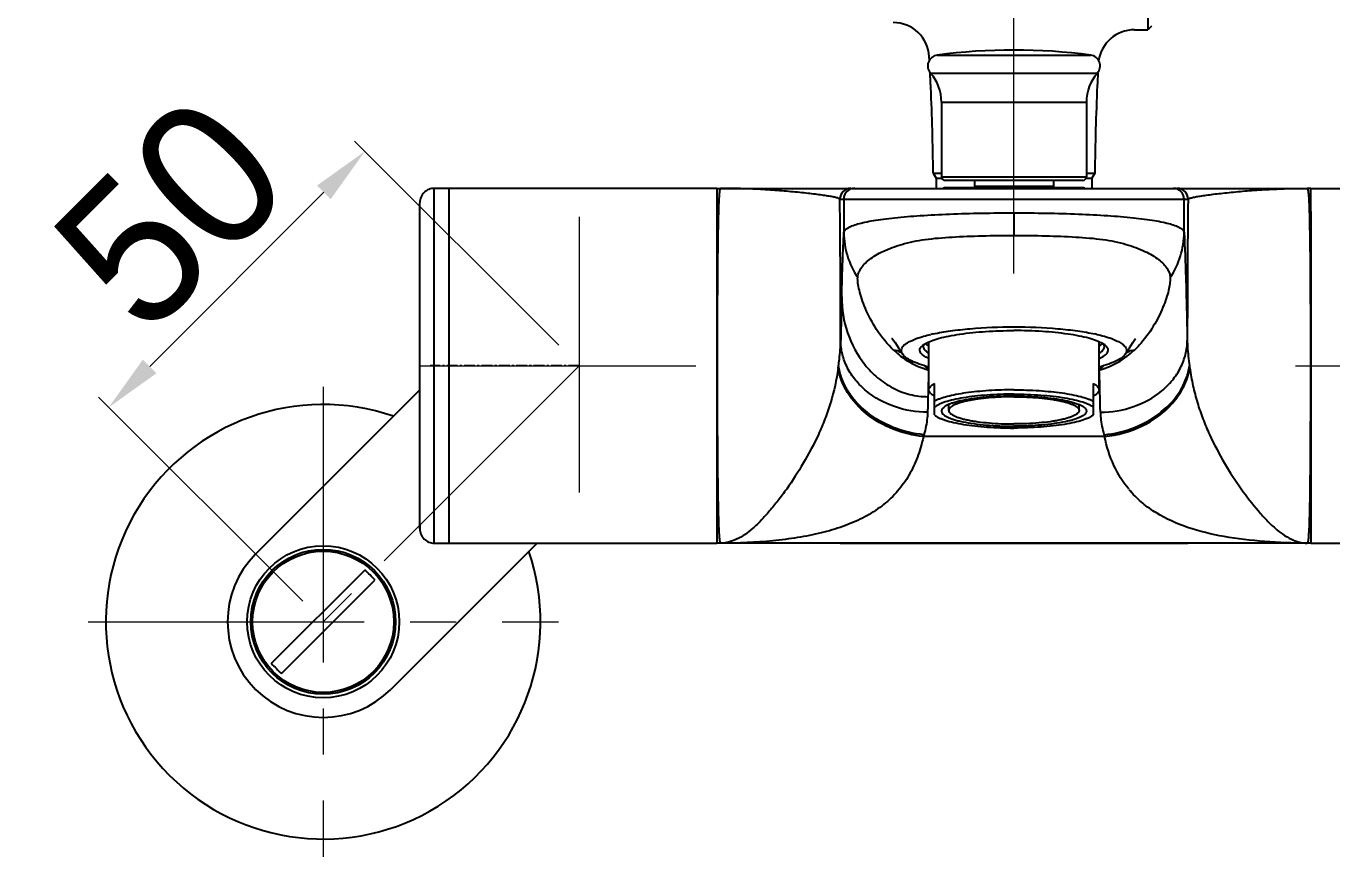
# Model space of a CAD drawing. Extents: x 0 to 3160, y 0 to 2315.
# Drawn here: x 995.9 to 1176.2, y 451.4 to 566.1 of the extents above; entities that cross this region are included whole.
import ezdxf

# ---------------------------------------------------------------- set-up
doc = ezdxf.new("R2010")
doc.units = 0
doc.header["$LTSCALE"] = 4
doc.header["$MEASUREMENT"] = 0
doc.header["$PDMODE"] = 3
doc.header["$PDSIZE"] = -10
doc.linetypes.add('CENTER', pattern=[0.6, 0.375, -0.075, 0.075, -0.075])
doc.linetypes.add('CENTER2', pattern=[28.575, 19.05, -3.175, 3.175, -3.175])
doc.layers.get('0').update_dxf_attribs({"linetype": 'CONTINUOUS'})
doc.layers.get('DEFPOINTS').update_dxf_attribs({"linetype": 'CONTINUOUS'})
doc.layers.add('Cneter', color=1, linetype='CENTER2', lineweight=13)
doc.layers.add('DEF_LAYER_ASSEM_MEMBER', color=7, linetype='CONTINUOUS')
doc.layers.add('DEFAULT_1', color=7, linetype='CENTER')
doc.styles.add('Daelim Dimension', font='')
doc.styles.get('Daelim Dimension').set_extended_font_data('나눔고딕')
doc.dimstyles.new('DEFAULT', dxfattribs={"dimscale": 2, "dimtxt": 2, "dimasz": 2, "dimexe": 0, "dimexo": 2, "dimgap": 1, "dimtad": 1, "dimdec": 1, "dimzin": 9, "dimdsep": 46, "dimtxsty": 'Daelim Dimension', "dimcen": 0.5, "dimclrd": 252, "dimclre": 252, "dimclrt": 3, "dimadec": 1, "dimazin": 0, "dimtfac": 1, "dimtdec": 1, "dimtix": 1, "dimtmove": 0, "dimatfit": 3, "dimfxl": 1, "dimtolj": 1, "dimtzin": 1, "dimlwd": 9, "dimlwe": 9, "dimarcsym": 0})

# ---------------------------------------------------------------- blocks, each defined once
blk = doc.blocks.new('*D8')
at = {"color": 5, "lineweight": 9, "ltscale": 0.5, "transparency": 16777216}
for p, q in [((1069.48, 522.06), (1041.28, 550.25)), ((1037.04, 543.18), (1013, 519.14)), ((1034.12, 486.71), (1005.93, 514.9))]:
    blk.add_line(p, q, dxfattribs=at)
at = {"color": 5, "ltscale": 0.5, "transparency": 16777216}
for points in [[(1036.1, 544.12), (1037.99, 542.24), (1042.7, 548.84)], [(1012.06, 520.08), (1013.94, 518.2), (1007.34, 513.48)]]:
    blk.add_solid(points, dxfattribs=at)
at = {"layer": 'DEFPOINTS', "color": 0, "ltscale": 0.5, "transparency": 16777216}
for p in [(1072.3, 519.23), (1007.34, 513.48), (1036.95, 483.88)]:
    blk.add_point(p, dxfattribs=at)
at = {"color": 7, "ltscale": 0.5, "transparency": 16777216, "insert": (1015.93, 540.25), "char_height": 20, "attachment_point": 5, "rotation": 45, "style": 'Daelim Dimension'}
blk.add_mtext('\\A1;50', dxfattribs=at)

msp = doc.modelspace()

# ---------------------------------------------------------------- linework, layer by layer
at = {"layer": 'Cneter', "lineweight": 5, "ltscale": 0.5}
for p, q in [((1132.3, 531.96), (1132.3, 1352.14)), ((1072.3, 539.81), (1072.3, 498.65)), ((1072.3, 519.23), (1036.95, 483.88)), ((1050.3, 519.23), (1091.38, 519.23)), ((1171.15, 519.23), (1213.45, 519.23)), ((1036.95, 516.34), (1036.95, 451.42)), ((1004.49, 483.88), (1069.41, 483.88))]:
    msp.add_line(p, q, dxfattribs=at)
at = {"layer": 'DEF_LAYER_ASSEM_MEMBER', "color": 7, "linetype": 'Continuous'}
for p, q in [((1150.8, 591.32), (1150.8, 565.63)), ((1151.3, 566.13), (1150.8, 565.63)), ((1148.93, 565.63), (1150.8, 565.63)), ((1120.64, 561.44), (1120.62, 561.9)), ((1120.64, 561.44), (1120.62, 561.9)), ((1120.73, 559.64), (1120.72, 559.78)), ((1120.73, 559.64), (1120.73, 559.75)), ((1143.88, 559.64), (1143.88, 559.76)), ((1143.88, 559.64), (1143.88, 559.75)), ((1122.3, 555.65), (1122.3, 545.33)), ((1142.3, 555.65), (1142.3, 545.33)), ((1121.14, 545.84), (1122.3, 545.84)), ((1121.14, 545.84), (1121.55, 545.13)), ((1121.55, 545.13), (1122.36, 545.13)), ((1121.55, 545.13), (1121.55, 543.73)), ((1141.8, 544.83), (1122.8, 544.83)), ((1126.85, 544.83), (1126.85, 543.83)), ((1137.75, 544.83), (1137.75, 543.83)), ((1142.25, 545.13), (1143.05, 545.13)), ((1142.3, 545.84), (1143.46, 545.84)), ((1143.46, 545.84), (1143.05, 545.13)), ((1143.05, 545.13), (1143.05, 543.73)), ((1091.3, 543.73), (1052.28, 543.73)), ((1091.3, 543.73), (1091.82, 543.73)), ((1091.82, 543.73), (1172.79, 543.73)), ((1122.86, 543.83), (1141.75, 543.83)), ((1173.3, 543.73), (1172.79, 543.73)), ((1173.3, 543.73), (1213.8, 543.73)), ((1050.3, 496.71), (1050.3, 541.75)), ((1050.3, 541.19), (1050.3, 541.75)), ((1108.81, 538.14), (1108.82, 537.64)), ((1155.79, 537.64), (1155.79, 538.14)), ((1120.55, 515.91), (1120.55, 522.53)), ((1144.05, 515.91), (1144.05, 522.53)), ((1050.3, 515.9), (1027.61, 493.21)), ((1121.35, 512.44), (1121.35, 516.79)), ((1143.25, 516.79), (1143.25, 512.44)), ((1123.3, 513.07), (1123.3, 513.87)), ((1141.3, 513.07), (1141.3, 513.87)), ((1050.3, 497.28), (1050.3, 496.71)), ((1066.47, 494.73), (1046.28, 474.54)), ((1052.28, 494.73), (1091.3, 494.73)), ((1173.3, 494.73), (1091.3, 494.73)), ((1108.3, 494.73), (1108.3, 494.73)), ((1108.3, 494.73), (1156.3, 494.73)), ((1156.3, 494.73), (1156.3, 494.73)), ((1173.3, 494.73), (1213.8, 494.73)), ((1029.79, 478.14), (1042.69, 491.03)), ((1031.21, 476.72), (1044.1, 489.62))]:
    msp.add_line(p, q, dxfattribs=at)
at = {"layer": 'DEF_LAYER_ASSEM_MEMBER', "color": 9, "linetype": 'Continuous'}
for p, q in [((1121.71, 562.13), (1142.9, 562.13)), ((1120.78, 559.64), (1143.82, 559.64)), ((1122.3, 555.65), (1142.3, 555.65)), ((1122.3, 545.33), (1142.3, 545.33)), ((1052.28, 494.73), (1052.28, 543.73)), ((1054.3, 543.73), (1054.3, 494.73)), ((1091.3, 543.73), (1091.3, 497.93)), ((1126.85, 544.03), (1137.75, 544.03)), ((1173.3, 540.53), (1173.3, 543.73)), ((1108.28, 542.23), (1156.33, 542.23)), ((1108.81, 542.23), (1108.81, 538.14)), ((1155.79, 538.14), (1155.79, 542.23)), ((1132.3, 540.34), (1132.3, 537.24)), ((1173.3, 540.53), (1173.3, 494.73)), ((1115.77, 521.36), (1115.83, 521.28)), ((1148.84, 521.36), (1148.78, 521.28)), ((1120.53, 518.63), (1120.56, 518.62)), ((1144.05, 518.62), (1144.08, 518.63)), ((1144.09, 518.27), (1144.08, 518.63)), ((1144.8, 509.46), (1119.81, 509.46)), ((1091.3, 497.93), (1091.3, 494.73)), ((1091.88, 494.73), (1091.82, 494.73)), ((1091.83, 494.73), (1091.82, 494.73)), ((1172.79, 494.73), (1172.73, 494.73)), ((1172.77, 494.73), (1172.79, 494.73))]:
    msp.add_line(p, q, dxfattribs=at)
at = {"layer": 'DEF_LAYER_ASSEM_MEMBER', "color": 7, "linetype": 'Continuous'}
for points in [[(1115.54, 522.96), (1115.5, 523.01), (1115.6, 522.87), (1115.89, 522.45)], [(1147.71, 520.88), (1148.23, 521.71), (1148.72, 522.45), (1149.01, 522.87), (1149.09, 522.99)], [(1115.89, 522.45), (1116.38, 521.71), (1116.9, 520.88)]]:
    msp.add_lwpolyline(points, dxfattribs=at)
for radius in [10.5, 10, 9.75]:
    msp.add_circle((1036.95, 483.88), radius, dxfattribs=at)
for centre, radius, start, end in [((1115.62, 561.63), 5, 3.0248, 90.0001), ((1148.93, 560.63), 5, 89.9999, 171.9048), ((1132.3, 482.83), 80, 82.3868, 97.6132), ((1121.9, 560.64), 1.5, 97.6132, 221.6975), ((1142.7, 560.64), 1.5, 318.3025, 82.3868), ((678.17, 538.27), 443.08, 2.509, 2.7642), ((678.17, 538.27), 443.08, 2.509, 2.7642), ((1116.3, 555.65), 6, 0, 41.6975), ((1148.3, 555.65), 6, 138.3025, 180), ((1588.61, 538.17), 445.25, 177.2362, 177.4638), ((1588.61, 538.17), 445.25, 177.2362, 177.4638), ((787.6, 542.66), 333.56, 0.5461, 2.5786), ((1478.24, 542.64), 334.79, 177.3913, 179.4514), ((1122.8, 545.33), 0.5, 180, 270), ((1141.8, 545.33), 0.5, 270, 0), ((1122.85, 543.33), 0.5, 90, 125.4115), ((1141.75, 543.33), 0.5, 54.5885, 90), ((1126.51, 498.7), 25.5, 102.152, 102.8207), ((1138.11, 498.76), 25.44, 77.1815, 77.8076), ((1114.65, 513.6), 7.84, 74.4943, 77.4553), ((1120.8, 520.71), 1.73, 130.257, 133.6489), ((1143.81, 520.71), 1.73, 46.3511, 49.743), ((1149.96, 513.6), 7.84, 102.5451, 105.5056), ((1036.95, 483.88), 30, 71.1111, 18.8889), ((1036.95, 483.88), 13.2, 135, 315), ((1031.7, 478.63), 16.57, 44.9988, 48.4578), ((1031.7, 478.63), 16.57, 41.5422, 45.0012), ((1042.2, 489.13), 16.57, 221.5422, 225.0012), ((1042.2, 489.13), 16.57, 224.9988, 228.4578)]:
    msp.add_arc(centre, radius, start, end, dxfattribs=at)
at = {"layer": 'DEF_LAYER_ASSEM_MEMBER', "color": 9, "linetype": 'Continuous'}
for centre, radius, start, end in [((1091.92, 458.11), 85.62, 89.8871, 90.0697), ((1109.78, 542.23), 1.5, 90.0059, 180.0001), ((1110.31, 542.23), 1.5, 109.1013, 180.0017), ((1110.32, 542.22), 1.51, 90.0704, 109.027), ((1154.29, 542.22), 1.51, 72.0635, 89.9348), ((1154.29, 542.23), 1.5, 359.9984, 71.9963), ((1154.83, 542.23), 1.5, 359.9999, 89.9941), ((-1159.4, 521.15), 2267.77, 0.03936, 0.53256), ((3422.93, 521.16), 2266.7, 179.46727, 179.9607), ((2286.42, 498.83), 1178.28, 178.54472, 178.83879), ((1114.83, 514.57), 6.85, 82.1492, 82.4648), ((1124.6, 530.88), 13, 227.0249, 227.6043), ((1114.78, 514.22), 7.21, 77.4329, 82.1106), ((1136.87, 568.51), 51.52, 246.529, 247.0527), ((1127.74, 568.51), 51.52, 292.9473, 293.471), ((1149.83, 514.22), 7.21, 97.8893, 102.567), ((1139.99, 530.9), 13.03, 312.3969, 312.9751), ((1149.77, 514.57), 6.85, 97.5351, 97.8507), ((1077.3, 523.36), 31.07, 351.8069, 352.3653), ((1191.36, 523.92), 35.16, 187.6672, 188.1606), ((1894.43, 495.87), 774.24, 178.31542, 178.58697), ((1093.15, 491.76), 38.37, 44.417, 44.6277), ((1171.45, 491.76), 38.37, 135.3723, 135.583), ((206.98, 491.52), 937.5, 1.30138, 1.63524), ((2155.4, 489.23), 1035.29, 178.57562, 178.69457), ((1102.04, 514.61), 18.5, 343.8272, 344.6373), ((1162.57, 514.61), 18.5, 195.3627, 196.1728), ((1159.29, 511.37), 14.43, 219.6186, 220.1821), ((1159.29, 511.37), 14.43, 220.1822, 220.9204), ((1159.29, 511.37), 14.44, 220.9204, 221.2806)]:
    msp.add_arc(centre, radius, start, end, dxfattribs=at)
at = {"layer": 'DEF_LAYER_ASSEM_MEMBER', "color": 7, "linetype": 'Continuous'}
for points, start_tangent, end_tangent in [([(1052.28, 543.73), (1051.55, 543.59), (1050.88, 543.15), (1050.44, 542.48), (1050.3, 541.76)], (-1, -0.000002), (-0.012377, -0.999923)), ([(1121.14, 523.63), (1123.52, 524.04), (1126.24, 524.35), (1132.3, 524.61)], (0.977577, 0.210579), (1, -0.000028)), ([(1132.3, 524.61), (1138.38, 524.35), (1141.11, 524.04), (1143.48, 523.62)], (1, 0.000028), (0.97743, -0.211258)), ([(1116.9, 520.88), (1116.76, 521.24), (1116.81, 521.6), (1117.03, 521.96), (1117.44, 522.31), (1118.04, 522.65), (1118.81, 522.98), (1120.85, 523.56)], (-0.528675, 0.848824), (0.975053, 0.221973)), ([(1120.08, 522.31), (1120.9, 522.68), (1121.98, 523.03), (1123.31, 523.34), (1124.84, 523.6), (1128.39, 523.96), (1132.3, 524.09)], (0.867609, 0.497248), (1, 0)), ([(1144.52, 522.31), (1143.71, 522.68), (1142.62, 523.03), (1141.3, 523.34), (1139.77, 523.6), (1136.22, 523.96), (1132.3, 524.09)], (-0.867609, 0.497248), (-1, 0)), ([(1143.75, 523.56), (1145.8, 522.98), (1146.57, 522.65), (1147.16, 522.31), (1147.58, 521.96), (1147.8, 521.6), (1147.84, 521.24), (1147.71, 520.88)], (0.975063, -0.221926), (-0.528596, -0.848874)), ([(1120.54, 520.23), (1119.8, 520.65), (1119.55, 520.86), (1119.39, 521.08), (1119.31, 521.3), (1119.32, 521.52), (1119.6, 521.96)], (-0.914804, 0.403898), (0.722964, 0.690885)), ([(1119.68, 522.03), (1119.77, 522.1), (1120.08, 522.31)], (0.762583, 0.64689), (0.867609, 0.497248)), ([(1119.8, 521.87), (1119.81, 521.95), (1119.89, 522.18)], (0, 1), (0.493216, 0.869907)), ([(1120.48, 521.03), (1120.19, 521.24), (1119.9, 521.55), (1119.8, 521.87)], (-0.855113, 0.518441), (0, 1)), ([(1120.48, 522.01), (1120.38, 522.07), (1120.12, 522.27)], (-0.855113, 0.518441), (-0.739265, 0.673414)), ([(1144.07, 520.23), (1144.81, 520.65), (1145.06, 520.86), (1145.22, 521.08), (1145.3, 521.3), (1145.29, 521.52), (1145.01, 521.96)], (0.914804, 0.403898), (-0.722964, 0.690885)), ([(1144.13, 522.01), (1144.23, 522.07), (1144.49, 522.27)], (0.855113, 0.518441), (0.739265, 0.673414)), ([(1144.13, 521.03), (1144.42, 521.24), (1144.71, 521.55), (1144.8, 521.87)], (0.855113, 0.518441), (0, 1)), ([(1144.93, 522.03), (1144.84, 522.1), (1144.52, 522.31)], (-0.762583, 0.64689), (-0.867609, 0.497248)), ([(1144.8, 521.87), (1144.8, 521.95), (1144.72, 522.18)], (0, 1), (-0.493216, 0.869907)), ([(1120.54, 519.06), (1119.2, 519.47), (1118.15, 519.92), (1117.37, 520.39), (1116.9, 520.88)], (-0.966295, 0.257439), (-0.528675, 0.848824)), ([(1147.71, 520.88), (1147.24, 520.39), (1146.46, 519.92), (1145.4, 519.47), (1144.07, 519.06)], (-0.528596, -0.848874), (-0.966295, -0.257436)), ([(1120.55, 515.91), (1120.57, 516.02), (1120.6, 516.13), (1120.76, 516.36), (1121.01, 516.58), (1121.35, 516.79)], (0, 1), (0.882021, 0.47121)), ([(1121.35, 515.02), (1121.01, 515.24), (1120.76, 515.46), (1120.6, 515.68), (1120.57, 515.79), (1120.55, 515.91)], (-0.882021, 0.47121), (0, 1)), ([(1132.3, 515.9), (1128.83, 515.8), (1127.19, 515.66), (1125.67, 515.48), (1124.3, 515.25), (1123.1, 514.98), (1122.11, 514.68), (1121.7, 514.52), (1121.35, 514.35)], (-1, 0), (-0.882021, -0.47121)), ([(1132.3, 515.9), (1135.78, 515.8), (1137.41, 515.66), (1138.94, 515.48), (1140.31, 515.25), (1141.51, 514.98), (1142.49, 514.68), (1142.9, 514.52), (1143.25, 514.35)], (1, 0), (0.882021, -0.47121)), ([(1143.25, 516.79), (1143.6, 516.58), (1143.85, 516.36), (1144, 516.13), (1144.04, 516.02), (1144.05, 515.91)], (0.882021, -0.47121), (0, -1)), ([(1144.05, 515.91), (1144.04, 515.79), (1144, 515.68), (1143.85, 515.46), (1143.6, 515.24), (1143.25, 515.02)], (0, -1), (-0.882021, -0.47121)), ([(1132.3, 515.31), (1130.43, 515.28), (1128.61, 515.18), (1126.89, 515.02), (1125.32, 514.81), (1123.95, 514.54), (1122.81, 514.23), (1122.34, 514.06), (1121.94, 513.88), (1121.61, 513.7), (1121.35, 513.51)], (-1, 0), (-0.749903, -0.661548)), ([(1132.3, 515.05), (1130.35, 515.01), (1128.48, 514.89), (1126.75, 514.7), (1125.23, 514.44), (1124.57, 514.29), (1123.99, 514.13), (1123.48, 513.95), (1123.07, 513.77), (1122.73, 513.58), (1122.5, 513.38), (1122.35, 513.18), (1122.32, 513.07), (1122.3, 512.97)], (-1, 0), (0, -1)), ([(1132.3, 514.94), (1130.55, 514.91), (1128.86, 514.8), (1127.3, 514.63), (1126.59, 514.52), (1125.94, 514.39), (1125.35, 514.26), (1124.82, 514.11), (1124.37, 513.95), (1123.99, 513.79), (1123.69, 513.61), (1123.48, 513.44), (1123.4, 513.34), (1123.35, 513.25), (1123.31, 513.16), (1123.3, 513.07)], (-1, 0), (0, -1)), ([(1132.3, 515.31), (1134.18, 515.28), (1136, 515.18), (1137.72, 515.02), (1139.29, 514.81), (1140.66, 514.54), (1141.8, 514.23), (1142.27, 514.06), (1142.67, 513.88), (1143, 513.7), (1143.25, 513.51)], (1, 0), (0.749903, -0.661548)), ([(1132.3, 515.05), (1134.26, 515.01), (1136.13, 514.89), (1137.86, 514.7), (1139.38, 514.44), (1140.03, 514.29), (1140.62, 514.13), (1141.12, 513.95), (1141.54, 513.77), (1141.87, 513.58), (1142.11, 513.38), (1142.26, 513.18), (1142.29, 513.07), (1142.3, 512.97)], (1, 0), (0, -1)), ([(1132.3, 514.94), (1134.06, 514.91), (1135.75, 514.8), (1137.3, 514.63), (1138.01, 514.52), (1138.67, 514.39), (1139.26, 514.26), (1139.79, 514.11), (1140.24, 513.95), (1140.62, 513.79), (1140.92, 513.61), (1141.13, 513.44), (1141.21, 513.34), (1141.26, 513.25), (1141.29, 513.16), (1141.3, 513.07)], (1, 0), (0, -1)), ([(1121.35, 512.44), (1121.61, 512.25), (1121.94, 512.06), (1122.34, 511.89), (1122.81, 511.72), (1123.95, 511.41), (1125.32, 511.14), (1126.89, 510.92), (1128.61, 510.76), (1130.43, 510.67), (1132.3, 510.63)], (0.749903, -0.661548), (1, 0)), ([(1122.3, 512.97), (1122.32, 512.87), (1122.35, 512.77), (1122.5, 512.57), (1122.73, 512.37), (1123.07, 512.18), (1123.48, 511.99), (1123.99, 511.82), (1124.57, 511.65), (1125.23, 511.5), (1126.75, 511.24), (1128.48, 511.05), (1130.35, 510.93), (1132.3, 510.89)], (0, -1), (1, 0)), ([(1123.3, 513.07), (1123.31, 512.98), (1123.35, 512.89), (1123.4, 512.8), (1123.48, 512.71), (1123.69, 512.53), (1123.99, 512.35), (1124.37, 512.19), (1124.82, 512.03), (1125.35, 511.88), (1125.94, 511.75), (1126.59, 511.62), (1127.3, 511.51), (1128.86, 511.34), (1130.55, 511.23), (1132.3, 511.2)], (0, -1), (1, 0)), ([(1141.3, 513.07), (1141.29, 512.98), (1141.26, 512.89), (1141.21, 512.8), (1141.13, 512.71), (1140.92, 512.53), (1140.62, 512.35), (1140.24, 512.19), (1139.79, 512.03), (1139.26, 511.88), (1138.67, 511.75), (1138.01, 511.62), (1137.3, 511.51), (1135.75, 511.34), (1134.06, 511.23), (1132.3, 511.2)], (0, -1), (-1, 0)), ([(1142.3, 512.97), (1142.29, 512.87), (1142.26, 512.77), (1142.11, 512.57), (1141.87, 512.37), (1141.54, 512.18), (1141.12, 511.99), (1140.62, 511.82), (1140.03, 511.65), (1139.38, 511.5), (1137.86, 511.24), (1136.13, 511.05), (1134.26, 510.93), (1132.3, 510.89)], (0, -1), (-1, 0)), ([(1143.25, 512.44), (1143, 512.25), (1142.67, 512.06), (1142.27, 511.89), (1141.8, 511.72), (1140.66, 511.41), (1139.29, 511.14), (1137.72, 510.92), (1136, 510.76), (1134.18, 510.67), (1132.3, 510.63)], (-0.749903, -0.661548), (-1, 0)), ([(1050.3, 496.71), (1050.44, 495.98), (1050.88, 495.31), (1051.55, 494.87), (1052.28, 494.73)], (0.012399, -0.999923), (1, -0.000001))]:
    msp.add_spline(points, degree=3, dxfattribs=dict(at, start_tangent=start_tangent, end_tangent=end_tangent))
at = {"layer": 'DEF_LAYER_ASSEM_MEMBER', "color": 9, "linetype": 'Continuous'}
for points, start_tangent, end_tangent in [([(1091.38, 519.23), (1091.39, 523.77), (1091.4, 528.18), (1091.42, 532.25), (1091.46, 535.89), (1091.51, 538.95), (1091.54, 540.23), (1091.57, 541.32), (1091.61, 542.22), (1091.66, 542.92), (1091.71, 543.41), (1091.77, 543.67)], (0, 1), (0.364248, 0.931302)), ([(1091.77, 543.67), (1091.78, 543.7), (1091.82, 543.73)], (0.364248, 0.931302), (0.999566, -0.029445)), ([(1108.28, 542.23), (1108.14, 542.34), (1107.81, 542.44), (1107.3, 542.55), (1106.63, 542.67), (1105.82, 542.79), (1104.89, 542.91), (1103.85, 543.03), (1102.73, 543.15), (1100.28, 543.37), (1097.64, 543.56), (1094.88, 543.68), (1092.09, 543.73)], (-0.249344, 0.968415), (-0.999998, 0.001971)), ([(1156.33, 542.23), (1156.37, 542.28), (1156.47, 542.33), (1156.62, 542.39), (1156.81, 542.44), (1157.34, 542.55), (1158.02, 542.67), (1158.85, 542.79), (1159.8, 542.92), (1160.85, 543.04), (1161.99, 543.16), (1164.49, 543.39), (1167.17, 543.57), (1169.97, 543.69), (1172.79, 543.73)], (0.322619, 0.946529), (1, -0.000031)), ([(1172.79, 543.73), (1172.83, 543.7), (1172.86, 543.61), (1172.89, 543.46), (1172.92, 543.25), (1172.97, 542.65), (1173.02, 541.83), (1173.06, 540.79), (1173.09, 539.55), (1173.12, 538.11), (1173.14, 536.49), (1173.17, 534.7), (1173.18, 532.77), (1173.21, 528.56), (1173.22, 523.98), (1173.23, 519.23)], (0.999565, 0.029481), (0, -1)), ([(1108.82, 537.62), (1109.34, 538.25), (1109.93, 538.54), (1110.72, 538.81), (1111.72, 539.06), (1112.91, 539.29), (1114.28, 539.49), (1115.82, 539.67), (1119.36, 539.97), (1123.39, 540.18), (1132.3, 540.34)], (0.134434, 0.990923), (1, 0.000008)), ([(1132.3, 540.34), (1141.22, 540.18), (1145.25, 539.97), (1148.79, 539.67), (1150.33, 539.49), (1151.7, 539.28), (1152.89, 539.06), (1153.89, 538.81), (1154.68, 538.54), (1155.27, 538.25), (1155.79, 537.62)], (1, 0.000012), (0.134433, -0.990923)), ([(1108.52, 528.76), (1108.66, 533.76), (1108.82, 537.64)], (0.025748, 0.999668), (0.047085, 0.998891)), ([(1108.82, 537.62), (1109.31, 534.39), (1110.73, 531.41)], (0.005488, -0.999985), (0.55595, -0.831216)), ([(1110.73, 531.41), (1110.85, 532.02), (1111.15, 532.64), (1111.64, 533.26), (1112.31, 533.87), (1114.21, 535.02), (1116.81, 535.99), (1120.03, 536.66), (1123.77, 537.01), (1127.91, 537.18), (1132.3, 537.24)], (0.05601, 0.99843), (1, 0.00002)), ([(1132.3, 537.24), (1136.7, 537.18), (1140.83, 537.01), (1144.58, 536.66), (1147.8, 535.99), (1150.39, 535.02), (1152.29, 533.87), (1152.97, 533.26), (1153.45, 532.64), (1153.75, 532.02), (1153.88, 531.41)], (1, -0.000002), (0.056006, -0.99843)), ([(1153.88, 531.41), (1155.29, 534.39), (1155.79, 537.62)], (0.555945, 0.831219), (0.005489, 0.999985)), ([(1155.79, 537.64), (1156.02, 531.41), (1156.23, 522.71)], (0.047085, -0.998891), (0.020374, -0.999792)), ([(1115.73, 521.36), (1113.35, 524.23), (1111.8, 527.15), (1111.3, 528.49), (1110.96, 529.68), (1110.77, 530.66), (1110.73, 531.41)], (-0.731673, 0.681656), (0.056009, 0.99843)), ([(1153.88, 531.41), (1153.84, 530.74), (1153.69, 529.87), (1153.42, 528.83), (1153.01, 527.65), (1151.75, 525.03), (1149.84, 522.36)], (0.056006, -0.99843), (-0.660296, -0.751005)), ([(1108.52, 528.76), (1109.33, 523.8), (1111.72, 519.39), (1113.48, 517.58), (1115.57, 516.18), (1117.93, 515.27), (1120.43, 514.96)], (-0.000083, -1), (0.999974, -0.007223)), ([(1108.09, 519.23), (1108.2, 520.12), (1108.38, 522.71)], (0.135462, 0.990783), (0.012177, 0.999926)), ([(1120.38, 512.81), (1115.81, 513.59), (1111.93, 515.74), (1110.43, 517.24), (1109.32, 518.94), (1108.62, 520.79), (1108.38, 522.71)], (-0.999979, 0.006511), (-0.009572, 0.999954)), ([(1115.83, 521.28), (1116.66, 520.58)], (0.742906, -0.669396), (0.792113, -0.610375)), ([(1144.23, 512.81), (1148.8, 513.59), (1152.68, 515.74), (1154.17, 517.24), (1155.29, 518.94), (1155.98, 520.79), (1156.23, 522.71)], (0.999979, 0.006511), (0.009557, 0.999954)), ([(1147.95, 520.58), (1148.78, 521.28)], (0.792068, 0.610432), (0.743053, 0.669233)), ([(1149.84, 522.36), (1149.61, 522.1), (1148.88, 521.36)], (-0.660303, -0.750999), (-0.731684, -0.681644)), ([(1156.23, 522.71), (1156.26, 521.86), (1156.52, 519.23)], (0.012293, -0.999924), (0.137267, -0.990534)), ([(1091.77, 494.8), (1091.71, 495.09), (1091.66, 495.59), (1091.61, 496.3), (1091.57, 497.2), (1091.54, 498.3), (1091.51, 499.58), (1091.46, 502.64), (1091.42, 506.28), (1091.4, 510.33), (1091.39, 514.71), (1091.38, 519.23)], (-0.330136, 0.943933), (0, 1)), ([(1119.88, 509.71), (1115.65, 510.72), (1111.98, 512.85), (1109.34, 515.81), (1108.53, 517.49), (1108.09, 519.23)], (-0.995912, 0.090333), (-0.137794, 0.990461)), ([(1116.66, 520.58), (1117.53, 519.97), (1120.53, 518.63)], (0.792113, -0.610375), (0.963639, -0.267206)), ([(1119.91, 519.26), (1120.05, 519.13), (1120.46, 518.72)], (0.732641, -0.680615), (0.702419, -0.711764)), ([(1144.08, 518.63), (1145.13, 518.98), (1147.95, 520.58)], (0.963623, 0.267266), (0.792068, 0.610432)), ([(1144.7, 519.26), (1144.56, 519.13), (1144.14, 518.72)], (-0.732616, -0.680643), (-0.702419, -0.711764)), ([(1144.72, 509.71), (1148.96, 510.72), (1152.63, 512.85), (1155.27, 515.81), (1156.08, 517.5), (1156.52, 519.23)], (0.995911, 0.090334), (0.137751, 0.990467)), ([(1173.23, 519.23), (1173.22, 514.68), (1173.21, 510.27), (1173.19, 506.2), (1173.15, 502.55), (1173.13, 500.94), (1173.1, 499.49), (1173.07, 498.21), (1173.04, 497.12), (1172.99, 496.23), (1172.95, 495.53), (1172.9, 495.05), (1172.87, 494.89), (1172.84, 494.79)], (0, -1), (-0.380349, -0.924843)), ([(1108.05, 518.93), (1106.98, 514.13), (1106.21, 511.89), (1105.31, 509.75), (1103.22, 505.78), (1100.93, 502.21), (1099.74, 500.62), (1098.55, 499.18), (1097.39, 497.89), (1096.25, 496.79), (1094, 495.27), (1092.9, 494.87), (1091.83, 494.73)], (-0.140953, -0.990016), (-0.999991, -0.004194)), ([(1119.81, 509.46), (1115.61, 510.48), (1111.96, 512.6), (1109.32, 515.55), (1108.05, 518.93)], (-0.995349, 0.096332), (-0.149267, 0.988797)), ([(1154.16, 514.03), (1155.75, 516.39), (1156.56, 518.93)], (0.663331, 0.748326), (0.149267, 0.988797)), ([(1156.56, 518.93), (1156.76, 517.69), (1157.01, 516.48), (1157.62, 514.13), (1158.39, 511.89), (1159.29, 509.75), (1161.38, 505.78), (1163.68, 502.22), (1166.05, 499.18), (1167.21, 497.89), (1168.35, 496.8), (1170.6, 495.27), (1171.7, 494.87), (1172.77, 494.73)], (0.144995, -0.989432), (0.999981, -0.00611)), ([(1144.8, 509.46), (1150.01, 510.93), (1154.16, 514.03)], (0.995349, 0.096332), (0.663331, 0.748326)), ([(1120.38, 512.81), (1120.33, 512.06), (1119.88, 509.71)], (-0.022844, -0.999739), (-0.264846, -0.964291)), ([(1144.23, 512.81), (1144.28, 512.06), (1144.72, 509.71)], (0.022844, -0.999739), (0.264846, -0.964291)), ([(1119.81, 509.46), (1119.59, 508.54), (1118.73, 505.98)], (-0.209933, -0.977716), (-0.389847, -0.92088)), ([(1148.17, 502.17), (1146.1, 505.48), (1144.8, 509.46)], (-0.637674, 0.770306), (-0.209933, 0.977716)), ([(1118.73, 505.98), (1117.45, 503.55), (1115.8, 501.44)], (-0.389847, -0.92088), (-0.687664, -0.726029)), ([(1115.8, 501.44), (1113.77, 499.66), (1111.39, 498.2), (1108.68, 497.04), (1105.69, 496.15), (1102.44, 495.51), (1099.02, 495.07), (1091.88, 494.73)], (-0.687664, -0.726029), (-0.999999, -0.001288)), ([(1151.96, 498.91), (1150.07, 500.26), (1148.44, 501.85)], (-0.851384, 0.524542), (-0.659748, 0.751487)), ([(1172.73, 494.73), (1166.89, 494.96), (1161.31, 495.65), (1156.26, 496.92), (1151.96, 498.91)], (-0.999999, 0.001291), (-0.851384, 0.524542)), ([(1091.82, 494.73), (1091.8, 494.74), (1091.77, 494.8)], (-0.999868, 0.016217), (-0.330136, 0.943933)), ([(1172.84, 494.79), (1172.83, 494.76), (1172.79, 494.73)], (-0.380349, -0.924843), (-0.999867, -0.016291))]:
    msp.add_spline(points, degree=3, dxfattribs=dict(at, start_tangent=start_tangent, end_tangent=end_tangent))
at = {"layer": 'DEFAULT_1', "color": 7, "linetype": 'CENTER'}
msp.add_line((1072.3, 519.23), (1051.72, 519.23), dxfattribs=at)

# ---------------------------------------------------------------- dimensions: what is measured, and where the dimension line sits
at = {"color": 5, "ltscale": 0.5}
dim = msp.add_linear_dim(base=(1007.34, 513.48), p1=(1072.3, 519.23), p2=(1036.95, 483.88), angle=225, dimstyle='DEFAULT', override={"dimtxt": 10, "dimasz": 4, "dimexe": 1, "dimdec": 0, "dimclrd": 5, "dimclre": 5, "dimclrt": 7}, dxfattribs=at)
dim.commit()
dim.dimension.update_dxf_attribs({"geometry": '*D8', "text_midpoint": (1025.02, 531.16), "dimtype": 161})

doc.saveas('drawing.dxf')
